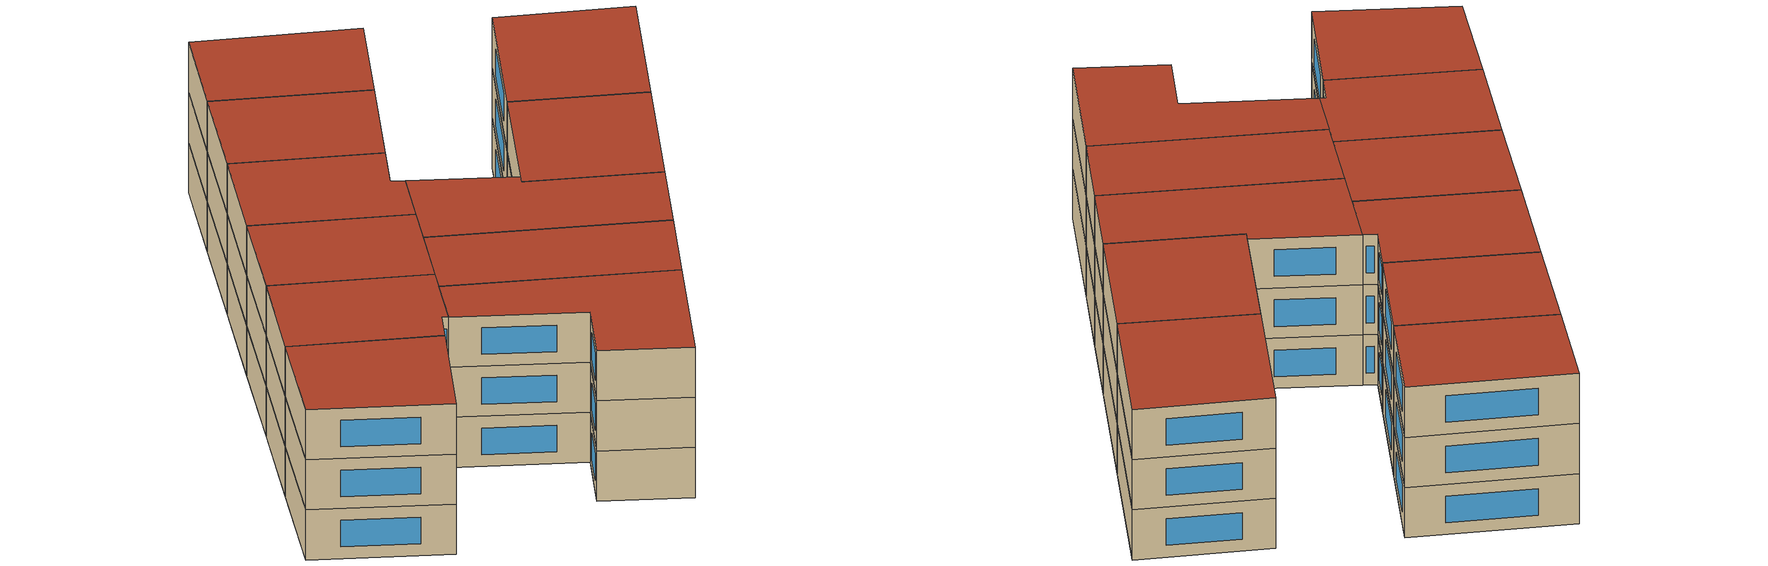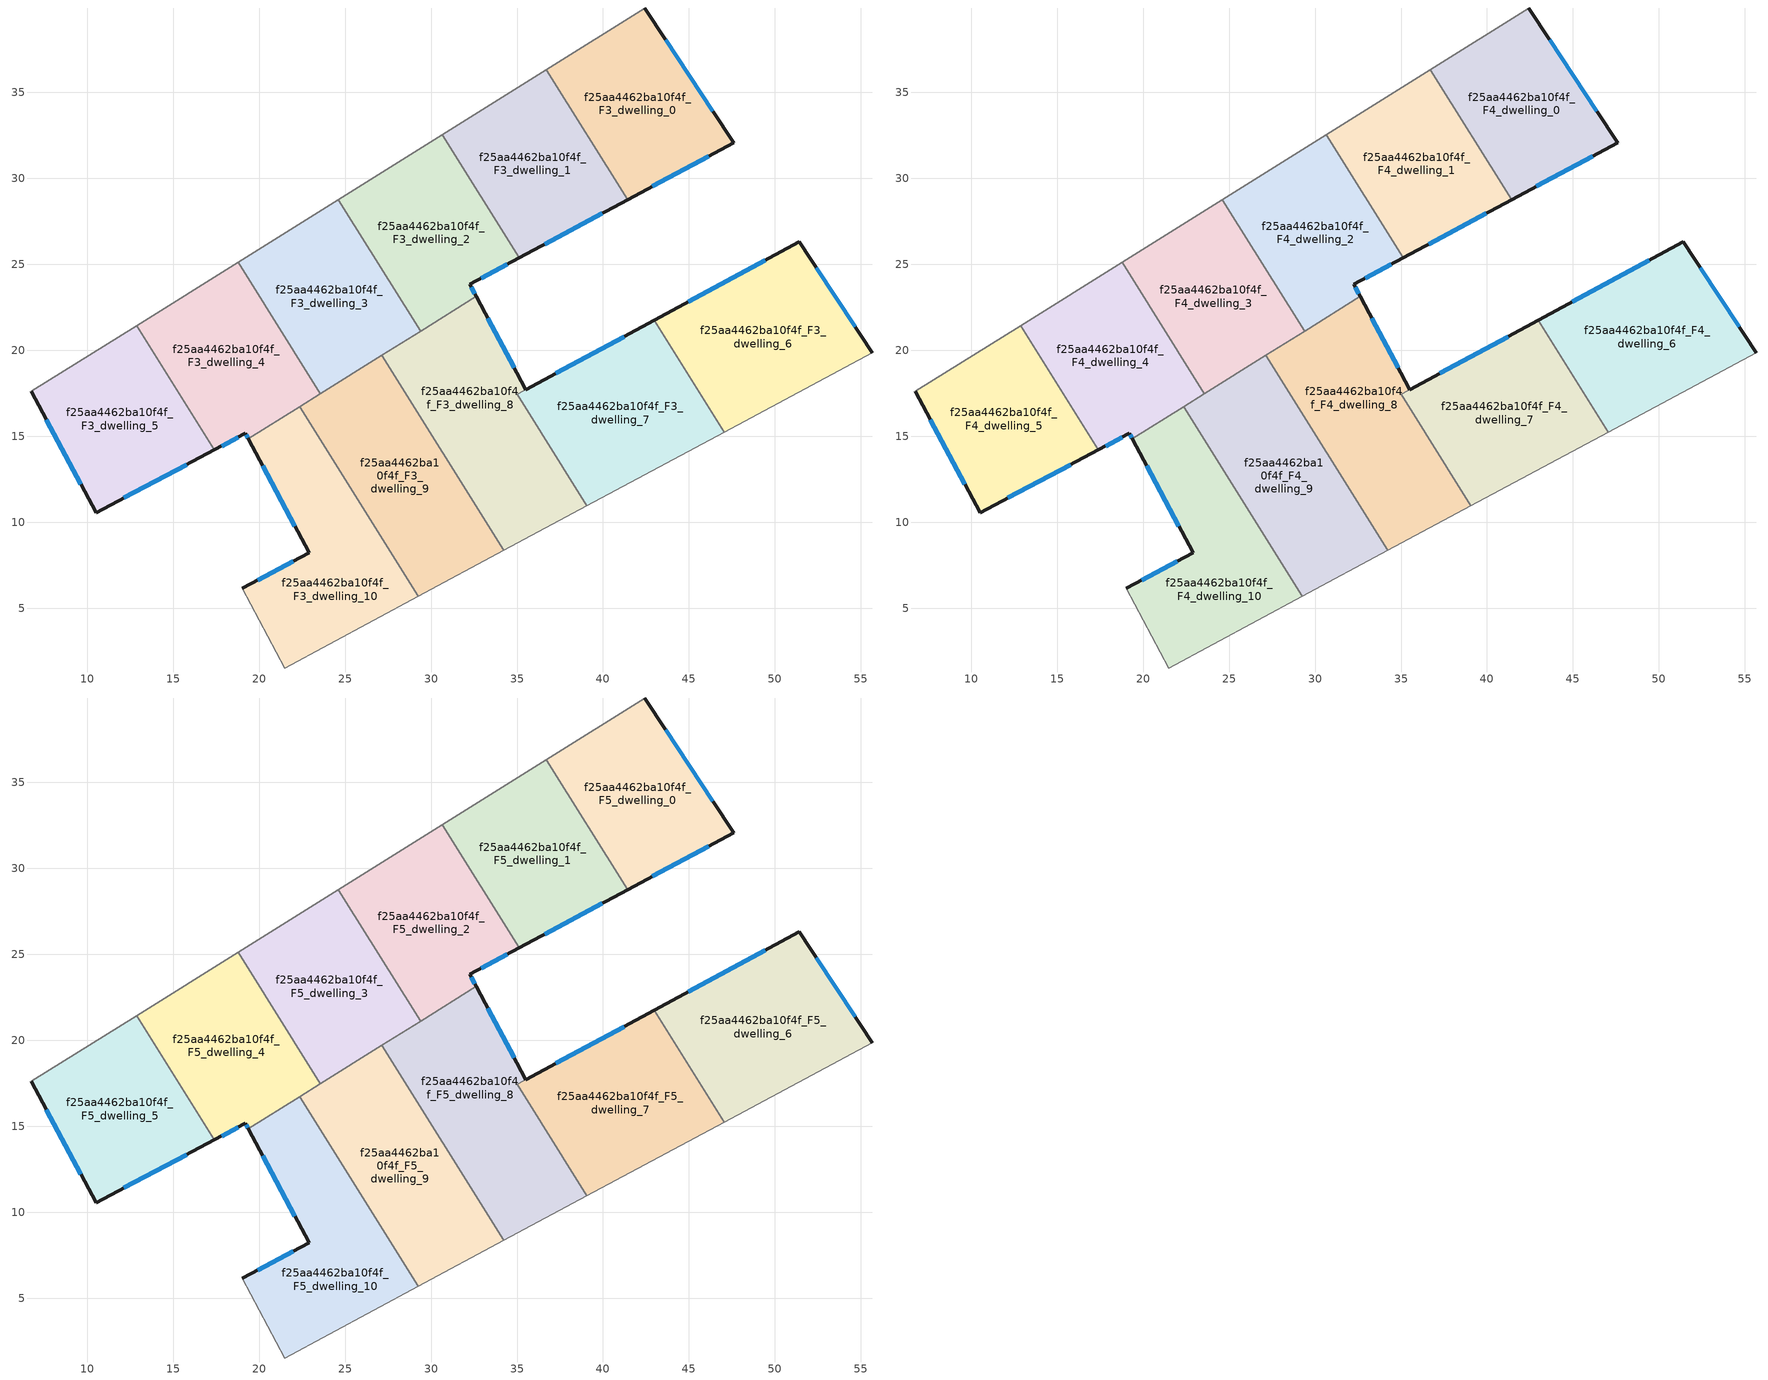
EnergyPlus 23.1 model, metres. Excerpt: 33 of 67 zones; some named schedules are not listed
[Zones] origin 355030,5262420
f25aa4462ba10f4f_F3_dwelling_0
 floor to f25aa4462ba10f4f_F2_dwelling_0 (EU_floor_Construction): 42.44,39.91 47.61,32.07 41.43,28.76 36.7,36.32 z9
 wall outside (EU_wall_Construction): 41.43,28.76 47.61,32.07 42.44,39.91 z9:12
 wall adiabatic (EU_wall_Construction): 42.44,39.91 36.7,36.32 z9:12
 wall to f25aa4462ba10f4f_F3_dwelling_1 (EU_wall_Construction): 36.7,36.32 41.43,28.76 z9:12
 window (EU_Window_Construction): 46.39,33.91 43.65,38.07 / 42.88,29.53 46.16,31.29 z9.7:11.3
f25aa4462ba10f4f_F3_dwelling_1
 floor to f25aa4462ba10f4f_F2_dwelling_1 (EU_floor_Construction): 36.7,36.32 41.43,28.76 35.12,25.38 30.65,32.54 z9
 wall outside (EU_wall_Construction): 35.12,25.38 41.43,28.76 z9:12
 wall to f25aa4462ba10f4f_F3_dwelling_2 (EU_wall_Construction): 30.65,32.54 35.12,25.38 z9:12
 wall adiabatic (EU_wall_Construction): 36.7,36.32 30.65,32.54 z9:12
 window (EU_Window_Construction): 36.6,26.17 39.95,27.96 z9.7:11.3
f25aa4462ba10f4f_F3_dwelling_10
 floor to f25aa4462ba10f4f_F2_dwelling_10 (EU_floor_Construction): 22.36,16.72 29.25,5.69 21.48,1.52 19.01,6.15 22.9,8.21 19.37,14.85 z9
 wall outside (EU_wall_Construction): 19.37,14.85 22.9,8.21 19.01,6.15 z9:12
 wall to f25aa4462ba10f4f_F3_dwelling_9 (EU_wall_Construction): 29.25,5.69 22.36,16.72 z9:12
 wall adiabatic (EU_wall_Construction): 19.01,6.15 21.48,1.52 29.25,5.69 z9:12
 wall to f25aa4462ba10f4f_F3_dwelling_4 (EU_wall_Construction): 22.36,16.72 19.37,14.85 z9:12
 window (EU_Window_Construction): 21.99,7.73 19.92,6.64 / 20.2,13.29 22.07,9.77 z9.7:11.3
f25aa4462ba10f4f_F3_dwelling_2
 floor to f25aa4462ba10f4f_F2_dwelling_2 (EU_floor_Construction): 30.65,32.54 35.12,25.38 32.24,23.84 32.62,23.13 29.39,21.12 24.61,28.77 z9
 wall outside (EU_wall_Construction): 32.62,23.13 32.24,23.84 35.12,25.38 z9:12
 wall to f25aa4462ba10f4f_F3_dwelling_3 (EU_wall_Construction): 24.61,28.77 29.39,21.12 z9:12
 wall adiabatic (EU_wall_Construction): 30.65,32.54 24.61,28.77 z9:12
 wall to f25aa4462ba10f4f_F3_dwelling_8 (EU_wall_Construction): 29.39,21.12 32.62,23.13 z9:12
 window (EU_Window_Construction): 32.53,23.3 32.33,23.67 / 32.92,24.2 34.44,25.02 z9.7:11.3
f25aa4462ba10f4f_F3_dwelling_3
 floor to f25aa4462ba10f4f_F2_dwelling_3 (EU_floor_Construction): 24.61,28.77 29.39,21.12 23.56,17.48 18.78,25.13 z9
 wall to f25aa4462ba10f4f_F3_dwelling_4 (EU_wall_Construction): 18.78,25.13 23.56,17.48 z9:12
 wall adiabatic (EU_wall_Construction): 24.61,28.77 18.78,25.13 z9:12
 wall to f25aa4462ba10f4f_F3_dwelling_9 (EU_wall_Construction): 23.56,17.48 27.13,19.7 z9:12
 wall to f25aa4462ba10f4f_F3_dwelling_8 (EU_wall_Construction): 27.13,19.7 29.39,21.12 z9:12
f25aa4462ba10f4f_F3_dwelling_4
 floor to f25aa4462ba10f4f_F2_dwelling_4 (EU_floor_Construction): 18.78,25.13 23.56,17.48 19.37,14.85 19.2,15.17 17.4,14.21 12.88,21.44 z9
 wall outside (EU_wall_Construction): 17.4,14.21 19.2,15.17 19.37,14.85 z9:12
 wall to f25aa4462ba10f4f_F3_dwelling_5 (EU_wall_Construction): 12.88,21.44 17.4,14.21 z9:12
 wall adiabatic (EU_wall_Construction): 18.78,25.13 12.88,21.44 z9:12
 wall to f25aa4462ba10f4f_F3_dwelling_9 (EU_wall_Construction): 22.36,16.72 23.56,17.48 z9:12
 window (EU_Window_Construction): 19.24,15.09 19.33,14.93 / 17.82,14.43 18.78,14.94 z9.7:11.3
f25aa4462ba10f4f_F3_dwelling_5
 floor to f25aa4462ba10f4f_F2_dwelling_5 (EU_floor_Construction): 12.88,21.44 17.4,14.21 10.51,10.55 6.74,17.61 z9
 wall outside (EU_wall_Construction): 6.74,17.61 10.51,10.55 17.4,14.21 z9:12
 wall adiabatic (EU_wall_Construction): 12.88,21.44 6.74,17.61 z9:12
 window (EU_Window_Construction): 12.13,11.41 15.78,13.35 / 7.63,15.95 9.63,12.21 z9.7:11.3
f25aa4462ba10f4f_F3_dwelling_6
 floor to f25aa4462ba10f4f_F2_dwelling_6 (EU_floor_Construction): 51.41,26.3 55.66,19.87 47.05,15.24 42.98,21.75 z9
 wall outside (EU_wall_Construction): 55.66,19.87 51.41,26.3 42.98,21.75 z9:12
 wall adiabatic (EU_wall_Construction): 47.05,15.24 55.66,19.87 z9:12
 wall to f25aa4462ba10f4f_F3_dwelling_7 (EU_wall_Construction): 42.99,21.74 47.05,15.24 z9:12
 window (EU_Window_Construction): 49.43,25.23 44.96,22.82 / 54.67,21.38 52.41,24.79 z9.7:11.3
f25aa4462ba10f4f_F3_dwelling_7
 floor to f25aa4462ba10f4f_F2_dwelling_7 (EU_floor_Construction): 42.99,21.74 47.05,15.24 39.05,10.95 35,17.43 z9
 wall to f25aa4462ba10f4f_F3_dwelling_8 (EU_wall_Construction): 42.99,21.74 35,17.43 39.05,10.95 z9:12
 wall adiabatic (EU_wall_Construction): 39.05,10.95 47.05,15.24 z9:12
f25aa4462ba10f4f_F3_dwelling_8
 floor to f25aa4462ba10f4f_F2_dwelling_8 (EU_floor_Construction): 32.62,23.13 35.51,17.71 35,17.43 39.05,10.95 34.22,8.36 27.13,19.7 z9
 wall outside (EU_wall_Construction): 35.51,17.71 32.62,23.13 / 35.51,17.71 42.98,21.75 z9:12
 wall adiabatic (EU_wall_Construction): 34.22,8.36 39.05,10.95 z9:12
 wall to f25aa4462ba10f4f_F3_dwelling_9 (EU_wall_Construction): 27.13,19.7 34.22,8.36 z9:12
 window (EU_Window_Construction): 34.83,18.98 33.3,21.86 / 37.27,18.66 41.23,20.8 z9.7:11.3
f25aa4462ba10f4f_F3_dwelling_9
 floor to f25aa4462ba10f4f_F2_dwelling_9 (EU_floor_Construction): 27.13,19.7 34.22,8.36 29.25,5.69 22.36,16.72 z9
 wall adiabatic (EU_wall_Construction): 29.25,5.69 34.22,8.36 z9:12
f25aa4462ba10f4f_F4_dwelling_0
 floor to f25aa4462ba10f4f_F3_dwelling_0 (EU_floor_Construction): 42.44,39.91 47.61,32.07 41.43,28.76 36.7,36.32 z12
 wall outside (EU_wall_Construction): 41.43,28.76 47.61,32.07 42.44,39.91 z12:15
 wall adiabatic (EU_wall_Construction): 42.44,39.91 36.7,36.32 z12:15
 wall to f25aa4462ba10f4f_F4_dwelling_1 (EU_wall_Construction): 36.7,36.32 41.43,28.76 z12:15
 window (EU_Window_Construction): 46.39,33.91 43.65,38.07 / 42.88,29.53 46.16,31.29 z12.7:14.3
f25aa4462ba10f4f_F4_dwelling_1
 floor to f25aa4462ba10f4f_F3_dwelling_1 (EU_floor_Construction): 36.7,36.32 41.43,28.76 35.12,25.38 30.65,32.54 z12
 wall outside (EU_wall_Construction): 35.12,25.38 41.43,28.76 z12:15
 wall to f25aa4462ba10f4f_F4_dwelling_2 (EU_wall_Construction): 30.65,32.54 35.12,25.38 z12:15
 wall adiabatic (EU_wall_Construction): 36.7,36.32 30.65,32.54 z12:15
 window (EU_Window_Construction): 36.6,26.17 39.95,27.96 z12.7:14.3
f25aa4462ba10f4f_F4_dwelling_10
 floor to f25aa4462ba10f4f_F3_dwelling_10 (EU_floor_Construction): 22.36,16.72 29.25,5.69 21.48,1.52 19.01,6.15 22.9,8.21 19.37,14.85 z12
 wall outside (EU_wall_Construction): 19.37,14.85 22.9,8.21 19.01,6.15 z12:15
 wall to f25aa4462ba10f4f_F4_dwelling_9 (EU_wall_Construction): 29.25,5.69 22.36,16.72 z12:15
 wall adiabatic (EU_wall_Construction): 19.01,6.15 21.48,1.52 29.25,5.69 z12:15
 wall to f25aa4462ba10f4f_F4_dwelling_4 (EU_wall_Construction): 22.36,16.72 19.37,14.85 z12:15
 window (EU_Window_Construction): 21.99,7.73 19.92,6.64 / 20.2,13.29 22.07,9.77 z12.7:14.3
f25aa4462ba10f4f_F4_dwelling_2
 floor to f25aa4462ba10f4f_F3_dwelling_2 (EU_floor_Construction): 30.65,32.54 35.12,25.38 32.24,23.84 32.62,23.13 29.39,21.12 24.61,28.77 z12
 wall outside (EU_wall_Construction): 32.62,23.13 32.24,23.84 35.12,25.38 z12:15
 wall to f25aa4462ba10f4f_F4_dwelling_3 (EU_wall_Construction): 24.61,28.77 29.39,21.12 z12:15
 wall adiabatic (EU_wall_Construction): 30.65,32.54 24.61,28.77 z12:15
 wall to f25aa4462ba10f4f_F4_dwelling_8 (EU_wall_Construction): 29.39,21.12 32.62,23.13 z12:15
 window (EU_Window_Construction): 32.53,23.3 32.33,23.67 / 32.92,24.2 34.44,25.02 z12.7:14.3
f25aa4462ba10f4f_F4_dwelling_3
 floor to f25aa4462ba10f4f_F3_dwelling_3 (EU_floor_Construction): 24.61,28.77 29.39,21.12 23.56,17.48 18.78,25.13 z12
 wall to f25aa4462ba10f4f_F4_dwelling_4 (EU_wall_Construction): 18.78,25.13 23.56,17.48 z12:15
 wall adiabatic (EU_wall_Construction): 24.61,28.77 18.78,25.13 z12:15
 wall to f25aa4462ba10f4f_F4_dwelling_9 (EU_wall_Construction): 23.56,17.48 27.13,19.7 z12:15
 wall to f25aa4462ba10f4f_F4_dwelling_8 (EU_wall_Construction): 27.13,19.7 29.39,21.12 z12:15
f25aa4462ba10f4f_F4_dwelling_4
 floor to f25aa4462ba10f4f_F3_dwelling_4 (EU_floor_Construction): 18.78,25.13 23.56,17.48 19.37,14.85 19.2,15.17 17.4,14.21 12.88,21.44 z12
 wall outside (EU_wall_Construction): 17.4,14.21 19.2,15.17 19.37,14.85 z12:15
 wall to f25aa4462ba10f4f_F4_dwelling_5 (EU_wall_Construction): 12.88,21.44 17.4,14.21 z12:15
 wall adiabatic (EU_wall_Construction): 18.78,25.13 12.88,21.44 z12:15
 wall to f25aa4462ba10f4f_F4_dwelling_9 (EU_wall_Construction): 22.36,16.72 23.56,17.48 z12:15
 window (EU_Window_Construction): 19.24,15.09 19.33,14.93 / 17.82,14.43 18.78,14.94 z12.7:14.3
f25aa4462ba10f4f_F4_dwelling_5
 floor to f25aa4462ba10f4f_F3_dwelling_5 (EU_floor_Construction): 12.88,21.44 17.4,14.21 10.51,10.55 6.74,17.61 z12
 wall outside (EU_wall_Construction): 6.74,17.61 10.51,10.55 17.4,14.21 z12:15
 wall adiabatic (EU_wall_Construction): 12.88,21.44 6.74,17.61 z12:15
 window (EU_Window_Construction): 12.13,11.41 15.78,13.35 / 7.63,15.95 9.63,12.21 z12.7:14.3
f25aa4462ba10f4f_F4_dwelling_6
 floor to f25aa4462ba10f4f_F3_dwelling_6 (EU_floor_Construction): 51.41,26.3 55.66,19.87 47.05,15.24 42.98,21.75 z12
 wall outside (EU_wall_Construction): 55.66,19.87 51.41,26.3 42.98,21.75 z12:15
 wall adiabatic (EU_wall_Construction): 47.05,15.24 55.66,19.87 z12:15
 wall to f25aa4462ba10f4f_F4_dwelling_7 (EU_wall_Construction): 42.99,21.74 47.05,15.24 z12:15
 window (EU_Window_Construction): 49.43,25.23 44.96,22.82 / 54.67,21.38 52.41,24.79 z12.7:14.3
f25aa4462ba10f4f_F4_dwelling_7
 floor to f25aa4462ba10f4f_F3_dwelling_7 (EU_floor_Construction): 42.99,21.74 47.05,15.24 39.05,10.95 35,17.43 z12
 wall to f25aa4462ba10f4f_F4_dwelling_8 (EU_wall_Construction): 42.99,21.74 35,17.43 39.05,10.95 z12:15
 wall adiabatic (EU_wall_Construction): 39.05,10.95 47.05,15.24 z12:15
f25aa4462ba10f4f_F4_dwelling_8
 floor to f25aa4462ba10f4f_F3_dwelling_8 (EU_floor_Construction): 32.62,23.13 35.51,17.71 35,17.43 39.05,10.95 34.22,8.36 27.13,19.7 z12
 wall outside (EU_wall_Construction): 35.51,17.71 32.62,23.13 / 35.51,17.71 42.98,21.75 z12:15
 wall adiabatic (EU_wall_Construction): 34.22,8.36 39.05,10.95 z12:15
 wall to f25aa4462ba10f4f_F4_dwelling_9 (EU_wall_Construction): 27.13,19.7 34.22,8.36 z12:15
 window (EU_Window_Construction): 34.83,18.98 33.3,21.86 / 37.27,18.66 41.23,20.8 z12.7:14.3
f25aa4462ba10f4f_F4_dwelling_9
 floor to f25aa4462ba10f4f_F3_dwelling_9 (EU_floor_Construction): 27.13,19.7 34.22,8.36 29.25,5.69 22.36,16.72 z12
 wall adiabatic (EU_wall_Construction): 29.25,5.69 34.22,8.36 z12:15
f25aa4462ba10f4f_F5_dwelling_0
 floor to f25aa4462ba10f4f_F4_dwelling_0 (EU_floor_Construction): 42.44,39.91 47.61,32.07 41.43,28.76 36.7,36.32 z15
 wall outside (EU_wall_Construction): 41.43,28.76 47.61,32.07 42.44,39.91 z15:18
 wall adiabatic (EU_wall_Construction): 42.44,39.91 36.7,36.32 z15:18
 wall to f25aa4462ba10f4f_F5_dwelling_1 (EU_wall_Construction): 36.7,36.32 41.43,28.76 z15:18
 window (EU_Window_Construction): 46.39,33.91 43.65,38.07 / 42.88,29.53 46.16,31.29 z15.7:17.3
 roof outside (EU_roof_Construction): 47.61,32.07 42.44,39.91 36.7,36.32 41.43,28.76 z18
f25aa4462ba10f4f_F5_dwelling_1
 floor to f25aa4462ba10f4f_F4_dwelling_1 (EU_floor_Construction): 36.7,36.32 41.43,28.76 35.12,25.38 30.65,32.54 z15
 wall outside (EU_wall_Construction): 35.12,25.38 41.43,28.76 z15:18
 wall to f25aa4462ba10f4f_F5_dwelling_2 (EU_wall_Construction): 30.65,32.54 35.12,25.38 z15:18
 wall adiabatic (EU_wall_Construction): 36.7,36.32 30.65,32.54 z15:18
 window (EU_Window_Construction): 36.6,26.17 39.95,27.96 z15.7:17.3
 roof outside (EU_roof_Construction): 41.43,28.76 36.7,36.32 30.65,32.54 35.12,25.38 z18
f25aa4462ba10f4f_F5_dwelling_10
 floor to f25aa4462ba10f4f_F4_dwelling_10 (EU_floor_Construction): 22.36,16.72 29.25,5.69 21.48,1.52 19.01,6.15 22.9,8.21 19.37,14.85 z15
 wall outside (EU_wall_Construction): 19.37,14.85 22.9,8.21 19.01,6.15 z15:18
 wall to f25aa4462ba10f4f_F5_dwelling_9 (EU_wall_Construction): 29.25,5.69 22.36,16.72 z15:18
 wall adiabatic (EU_wall_Construction): 19.01,6.15 21.48,1.52 29.25,5.69 z15:18
 wall to f25aa4462ba10f4f_F5_dwelling_4 (EU_wall_Construction): 22.36,16.72 19.37,14.85 z15:18
 window (EU_Window_Construction): 21.99,7.73 19.92,6.64 / 20.2,13.29 22.07,9.77 z15.7:17.3
 roof outside (EU_roof_Construction): 29.25,5.69 22.36,16.72 19.37,14.85 22.9,8.21 19.01,6.15 21.48,1.52 z18
f25aa4462ba10f4f_F5_dwelling_2
 floor to f25aa4462ba10f4f_F4_dwelling_2 (EU_floor_Construction): 30.65,32.54 35.12,25.38 32.24,23.84 32.62,23.13 29.39,21.12 24.61,28.77 z15
 wall outside (EU_wall_Construction): 32.62,23.13 32.24,23.84 35.12,25.38 z15:18
 wall to f25aa4462ba10f4f_F5_dwelling_3 (EU_wall_Construction): 24.61,28.77 29.39,21.12 z15:18
 wall adiabatic (EU_wall_Construction): 30.65,32.54 24.61,28.77 z15:18
 wall to f25aa4462ba10f4f_F5_dwelling_8 (EU_wall_Construction): 29.39,21.12 32.62,23.13 z15:18
 window (EU_Window_Construction): 32.53,23.3 32.33,23.67 / 32.92,24.2 34.44,25.02 z15.7:17.3
 roof outside (EU_roof_Construction): 32.62,23.13 32.24,23.84 35.12,25.38 30.65,32.54 24.61,28.77 29.39,21.12 z18
f25aa4462ba10f4f_F5_dwelling_3
 floor to f25aa4462ba10f4f_F4_dwelling_3 (EU_floor_Construction): 24.61,28.77 29.39,21.12 23.56,17.48 18.78,25.13 z15
 wall to f25aa4462ba10f4f_F5_dwelling_4 (EU_wall_Construction): 18.78,25.13 23.56,17.48 z15:18
 wall adiabatic (EU_wall_Construction): 24.61,28.77 18.78,25.13 z15:18
 wall to f25aa4462ba10f4f_F5_dwelling_9 (EU_wall_Construction): 23.56,17.48 27.13,19.7 z15:18
 wall to f25aa4462ba10f4f_F5_dwelling_8 (EU_wall_Construction): 27.13,19.7 29.39,21.12 z15:18
 roof outside (EU_roof_Construction): 29.39,21.12 24.61,28.77 18.78,25.13 23.56,17.48 z18
f25aa4462ba10f4f_F5_dwelling_4
 floor to f25aa4462ba10f4f_F4_dwelling_4 (EU_floor_Construction): 18.78,25.13 23.56,17.48 19.37,14.85 19.2,15.17 17.4,14.21 12.88,21.44 z15
 wall outside (EU_wall_Construction): 17.4,14.21 19.2,15.17 19.37,14.85 z15:18
 wall to f25aa4462ba10f4f_F5_dwelling_5 (EU_wall_Construction): 12.88,21.44 17.4,14.21 z15:18
 wall adiabatic (EU_wall_Construction): 18.78,25.13 12.88,21.44 z15:18
 wall to f25aa4462ba10f4f_F5_dwelling_9 (EU_wall_Construction): 22.36,16.72 23.56,17.48 z15:18
 window (EU_Window_Construction): 19.24,15.09 19.33,14.93 / 17.82,14.43 18.78,14.94 z15.7:17.3
 roof outside (EU_roof_Construction): 23.56,17.48 18.78,25.13 12.88,21.44 17.4,14.21 19.2,15.17 19.37,14.85 z18
f25aa4462ba10f4f_F5_dwelling_5
 floor to f25aa4462ba10f4f_F4_dwelling_5 (EU_floor_Construction): 12.88,21.44 17.4,14.21 10.51,10.55 6.74,17.61 z15
 wall outside (EU_wall_Construction): 6.74,17.61 10.51,10.55 17.4,14.21 z15:18
 wall adiabatic (EU_wall_Construction): 12.88,21.44 6.74,17.61 z15:18
 window (EU_Window_Construction): 12.13,11.41 15.78,13.35 / 7.63,15.95 9.63,12.21 z15.7:17.3
 roof outside (EU_roof_Construction): 17.4,14.21 12.88,21.44 6.74,17.61 10.51,10.55 z18
f25aa4462ba10f4f_F5_dwelling_6
 floor to f25aa4462ba10f4f_F4_dwelling_6 (EU_floor_Construction): 51.41,26.3 55.66,19.87 47.05,15.24 42.98,21.75 z15
 wall outside (EU_wall_Construction): 55.66,19.87 51.41,26.3 42.98,21.75 z15:18
 wall adiabatic (EU_wall_Construction): 47.05,15.24 55.66,19.87 z15:18
 wall to f25aa4462ba10f4f_F5_dwelling_7 (EU_wall_Construction): 42.99,21.74 47.05,15.24 z15:18
 window (EU_Window_Construction): 49.43,25.23 44.96,22.82 / 54.67,21.38 52.41,24.79 z15.7:17.3
 roof outside (EU_roof_Construction): 55.66,19.87 51.41,26.3 42.98,21.75 47.05,15.24 z18
f25aa4462ba10f4f_F5_dwelling_7
 floor to f25aa4462ba10f4f_F4_dwelling_7 (EU_floor_Construction): 42.99,21.74 47.05,15.24 39.05,10.95 35,17.43 z15
 wall to f25aa4462ba10f4f_F5_dwelling_8 (EU_wall_Construction): 42.99,21.74 35,17.43 39.05,10.95 z15:18
 wall adiabatic (EU_wall_Construction): 39.05,10.95 47.05,15.24 z15:18
 roof outside (EU_roof_Construction): 47.05,15.24 42.99,21.74 35,17.43 39.05,10.95 z18
f25aa4462ba10f4f_F5_dwelling_8
 floor to f25aa4462ba10f4f_F4_dwelling_8 (EU_floor_Construction): 32.62,23.13 35.51,17.71 35,17.43 39.05,10.95 34.22,8.36 27.13,19.7 z15
 wall outside (EU_wall_Construction): 35.51,17.71 32.62,23.13 / 35.51,17.71 42.98,21.75 z15:18
 wall adiabatic (EU_wall_Construction): 34.22,8.36 39.05,10.95 z15:18
 wall to f25aa4462ba10f4f_F5_dwelling_9 (EU_wall_Construction): 27.13,19.7 34.22,8.36 z15:18
 window (EU_Window_Construction): 34.83,18.98 33.3,21.86 / 37.27,18.66 41.23,20.8 z15.7:17.3
 roof outside (EU_roof_Construction): 39.05,10.95 35,17.43 35.51,17.71 32.62,23.13 27.13,19.7 34.22,8.36 z18
f25aa4462ba10f4f_F5_dwelling_9
 floor to f25aa4462ba10f4f_F4_dwelling_9 (EU_floor_Construction): 27.13,19.7 34.22,8.36 29.25,5.69 22.36,16.72 z15
 wall adiabatic (EU_wall_Construction): 29.25,5.69 34.22,8.36 z15:18
 roof outside (EU_roof_Construction): 34.22,8.36 27.13,19.7 22.36,16.72 29.25,5.69 z18
[Building]
EU S2 Campaign: North Axis=0; Terrain=City; Solar Distribution=FullExterior
[Site:Location]
Budapest.Ferenc.Liszt.Intl.AP: Latitude=47.437; Longitude=19.256; Time Zone=1; Elevation=185
[SizingPeriod:WeatherFileDays]
AnnualSizingPeriod: Begin Month=1; Begin Day of Month=1; End Month=12; End Day of Month=31; Day of Week for Start Day=Monday; Use Weather File Daylight Saving Period=No; Use Weather File Rain and Snow Indicators=No
[MATERIAL]
EU_InternalMass_Material: Roughness=MediumRough; Thickness=0.1; Conductivity=1; Density=1800; Specific Heat=900; Thermal Absorptance=0.9; Solar Absorptance=0.7; Visible Absorptance=0.7
[MATERIAL:NOMASS] Roughness=MediumRough; Thermal Absorptance=0.9; Solar Absorptance=0.7; Visible Absorptance=0.7
Name | Thermal Resistance
EU_wall_NoMass | 0.832559
EU_roof_NoMass | 1.39638
EU_floor_NoMass | 0.872794
[WINDOWMATERIAL:SIMPLEGLAZINGSYSTEM]
EU_Window_SimpleGlazing: UFactor=2.79869; Solar Heat Gain Coefficient=0.75; Visible Transmittance=0.75
[CONSTRUCTION]
EU_wall_Construction: EU_wall_NoMass
EU_roof_Construction: EU_roof_NoMass
EU_floor_Construction: EU_floor_NoMass
EU_Window_Construction: EU_Window_SimpleGlazing
EU_InternalMass_Construction: EU_InternalMass_Material
[ZONE] Type=1; Multiplier=1; Ceiling Height=autocalculate; Floor Area=autocalculate; Part of Total Floor Area=Yes
Name | Volume
f25aa4462ba10f4f_F3_dwelling_0; f25aa4462ba10f4f_F4_dwelling_0; f25aa4462ba10f4f_F5_dwelling_0 | 188.988
f25aa4462ba10f4f_F3_dwelling_1; f25aa4462ba10f4f_F4_dwelling_1; f25aa4462ba10f4f_F5_dwelling_1 | 185.958
f25aa4462ba10f4f_F3_dwelling_10; f25aa4462ba10f4f_F4_dwelling_10; f25aa4462ba10f4f_F5_dwelling_10 | 222.561
f25aa4462ba10f4f_F3_dwelling_2; f25aa4462ba10f4f_F4_dwelling_2; f25aa4462ba10f4f_F5_dwelling_2 | 185.966
f25aa4462ba10f4f_F3_dwelling_3; f25aa4462ba10f4f_F4_dwelling_3; f25aa4462ba10f4f_F5_dwelling_3 | 185.974
f25aa4462ba10f4f_F3_dwelling_4; f25aa4462ba10f4f_F4_dwelling_4; f25aa4462ba10f4f_F5_dwelling_4 | 185.986
f25aa4462ba10f4f_F3_dwelling_5; f25aa4462ba10f4f_F4_dwelling_5; f25aa4462ba10f4f_F5_dwelling_5 | 185.971
f25aa4462ba10f4f_F3_dwelling_6; f25aa4462ba10f4f_F4_dwelling_6; f25aa4462ba10f4f_F5_dwelling_6 | 222.564
f25aa4462ba10f4f_F3_dwelling_7; f25aa4462ba10f4f_F4_dwelling_7; f25aa4462ba10f4f_F5_dwelling_7 | 207.942
f25aa4462ba10f4f_F3_dwelling_8; f25aa4462ba10f4f_F4_dwelling_8; f25aa4462ba10f4f_F5_dwelling_8 | 237.103
f25aa4462ba10f4f_F3_dwelling_9; f25aa4462ba10f4f_F4_dwelling_9; f25aa4462ba10f4f_F5_dwelling_9 | 222.538
[INTERNALMASS] Construction=EU_InternalMass_Construction
Name | Zone or ZoneList | Surface Area
f25aa4462ba10f4f_F3_dwelling_0_EU_InternalMass | f25aa4462ba10f4f_F3_dwelling_0 | 62.9961
f25aa4462ba10f4f_F3_dwelling_1_EU_InternalMass | f25aa4462ba10f4f_F3_dwelling_1 | 61.9863
f25aa4462ba10f4f_F3_dwelling_2_EU_InternalMass | f25aa4462ba10f4f_F3_dwelling_2 | 61.9886
f25aa4462ba10f4f_F3_dwelling_3_EU_InternalMass | f25aa4462ba10f4f_F3_dwelling_3 | 61.9916
f25aa4462ba10f4f_F3_dwelling_4_EU_InternalMass | f25aa4462ba10f4f_F3_dwelling_4 | 61.9953
f25aa4462ba10f4f_F3_dwelling_5_EU_InternalMass | f25aa4462ba10f4f_F3_dwelling_5 | 61.9903
f25aa4462ba10f4f_F3_dwelling_6_EU_InternalMass | f25aa4462ba10f4f_F3_dwelling_6 | 74.188
f25aa4462ba10f4f_F3_dwelling_7_EU_InternalMass | f25aa4462ba10f4f_F3_dwelling_7 | 69.3404
f25aa4462ba10f4f_F3_dwelling_8_EU_InternalMass | f25aa4462ba10f4f_F3_dwelling_8 | 79.0354
f25aa4462ba10f4f_F3_dwelling_9_EU_InternalMass | f25aa4462ba10f4f_F3_dwelling_9 | 74.1795
f25aa4462ba10f4f_F3_dwelling_10_EU_InternalMass | f25aa4462ba10f4f_F3_dwelling_10 | 74.1869
f25aa4462ba10f4f_F4_dwelling_0_EU_InternalMass | f25aa4462ba10f4f_F4_dwelling_0 | 62.9961
f25aa4462ba10f4f_F4_dwelling_1_EU_InternalMass | f25aa4462ba10f4f_F4_dwelling_1 | 61.9863
f25aa4462ba10f4f_F4_dwelling_2_EU_InternalMass | f25aa4462ba10f4f_F4_dwelling_2 | 61.9886
f25aa4462ba10f4f_F4_dwelling_3_EU_InternalMass | f25aa4462ba10f4f_F4_dwelling_3 | 61.9916
f25aa4462ba10f4f_F4_dwelling_4_EU_InternalMass | f25aa4462ba10f4f_F4_dwelling_4 | 61.9953
f25aa4462ba10f4f_F4_dwelling_5_EU_InternalMass | f25aa4462ba10f4f_F4_dwelling_5 | 61.9903
f25aa4462ba10f4f_F4_dwelling_6_EU_InternalMass | f25aa4462ba10f4f_F4_dwelling_6 | 74.188
f25aa4462ba10f4f_F4_dwelling_7_EU_InternalMass | f25aa4462ba10f4f_F4_dwelling_7 | 69.3404
f25aa4462ba10f4f_F4_dwelling_8_EU_InternalMass | f25aa4462ba10f4f_F4_dwelling_8 | 79.0354
f25aa4462ba10f4f_F4_dwelling_9_EU_InternalMass | f25aa4462ba10f4f_F4_dwelling_9 | 74.1795
f25aa4462ba10f4f_F4_dwelling_10_EU_InternalMass | f25aa4462ba10f4f_F4_dwelling_10 | 74.1869
f25aa4462ba10f4f_F5_dwelling_0_EU_InternalMass | f25aa4462ba10f4f_F5_dwelling_0 | 62.9961
f25aa4462ba10f4f_F5_dwelling_1_EU_InternalMass | f25aa4462ba10f4f_F5_dwelling_1 | 61.9863
f25aa4462ba10f4f_F5_dwelling_2_EU_InternalMass | f25aa4462ba10f4f_F5_dwelling_2 | 61.9886
f25aa4462ba10f4f_F5_dwelling_3_EU_InternalMass | f25aa4462ba10f4f_F5_dwelling_3 | 61.9916
f25aa4462ba10f4f_F5_dwelling_4_EU_InternalMass | f25aa4462ba10f4f_F5_dwelling_4 | 61.9953
f25aa4462ba10f4f_F5_dwelling_5_EU_InternalMass | f25aa4462ba10f4f_F5_dwelling_5 | 61.9903
f25aa4462ba10f4f_F5_dwelling_6_EU_InternalMass | f25aa4462ba10f4f_F5_dwelling_6 | 74.188
f25aa4462ba10f4f_F5_dwelling_7_EU_InternalMass | f25aa4462ba10f4f_F5_dwelling_7 | 69.3404
f25aa4462ba10f4f_F5_dwelling_8_EU_InternalMass | f25aa4462ba10f4f_F5_dwelling_8 | 79.0354
f25aa4462ba10f4f_F5_dwelling_9_EU_InternalMass | f25aa4462ba10f4f_F5_dwelling_9 | 74.1795
f25aa4462ba10f4f_F5_dwelling_10_EU_InternalMass | f25aa4462ba10f4f_F5_dwelling_10 | 74.1869
[OTHEREQUIPMENT] Fuel Type=Electricity; Design Level Calculation Method=Watts/Area; Power per Zone Floor Area=1; Fraction Latent=0; Fraction Radiant=0; Fraction Lost=0; Carbon Dioxide Generation Rate=0; EndUse Subcategory=EU_Step8_InternalGains
Name | Zone or ZoneList or Space or SpaceList | Schedule
EU_Step8_InternalGain_f25aa4462ba10f4f_F3_dwelling_0_f000 | f25aa4462ba10f4f_F3_dwelling_0 | EU_Step8_GainSchedule_f25aa4462ba10f4f_F3_dwelling_0_f000
EU_Step8_InternalGain_f25aa4462ba10f4f_F3_dwelling_1_f000 | f25aa4462ba10f4f_F3_dwelling_1 | EU_Step8_GainSchedule_f25aa4462ba10f4f_F3_dwelling_1_f000
EU_Step8_InternalGain_f25aa4462ba10f4f_F3_dwelling_2_f000 | f25aa4462ba10f4f_F3_dwelling_2 | EU_Step8_GainSchedule_f25aa4462ba10f4f_F3_dwelling_2_f000
EU_Step8_InternalGain_f25aa4462ba10f4f_F3_dwelling_3_f000 | f25aa4462ba10f4f_F3_dwelling_3 | EU_Step8_GainSchedule_f25aa4462ba10f4f_F3_dwelling_3_f000
EU_Step8_InternalGain_f25aa4462ba10f4f_F3_dwelling_4_f000 | f25aa4462ba10f4f_F3_dwelling_4 | EU_Step8_GainSchedule_f25aa4462ba10f4f_F3_dwelling_4_f000
EU_Step8_InternalGain_f25aa4462ba10f4f_F3_dwelling_5_f000 | f25aa4462ba10f4f_F3_dwelling_5 | EU_Step8_GainSchedule_f25aa4462ba10f4f_F3_dwelling_5_f000
EU_Step8_InternalGain_f25aa4462ba10f4f_F3_dwelling_6_f000 | f25aa4462ba10f4f_F3_dwelling_6 | EU_Step8_GainSchedule_f25aa4462ba10f4f_F3_dwelling_6_f000
EU_Step8_InternalGain_f25aa4462ba10f4f_F3_dwelling_7_f000 | f25aa4462ba10f4f_F3_dwelling_7 | EU_Step8_GainSchedule_f25aa4462ba10f4f_F3_dwelling_7_f000
EU_Step8_InternalGain_f25aa4462ba10f4f_F3_dwelling_8_f000 | f25aa4462ba10f4f_F3_dwelling_8 | EU_Step8_GainSchedule_f25aa4462ba10f4f_F3_dwelling_8_f000
EU_Step8_InternalGain_f25aa4462ba10f4f_F3_dwelling_9_f000 | f25aa4462ba10f4f_F3_dwelling_9 | EU_Step8_GainSchedule_f25aa4462ba10f4f_F3_dwelling_9_f000
EU_Step8_InternalGain_f25aa4462ba10f4f_F3_dwelling_10_f000 | f25aa4462ba10f4f_F3_dwelling_10 | EU_Step8_GainSchedule_f25aa4462ba10f4f_F3_dwelling_10_f000
EU_Step8_InternalGain_f25aa4462ba10f4f_F4_dwelling_0_f000 | f25aa4462ba10f4f_F4_dwelling_0 | EU_Step8_GainSchedule_f25aa4462ba10f4f_F4_dwelling_0_f000
EU_Step8_InternalGain_f25aa4462ba10f4f_F4_dwelling_1_f000 | f25aa4462ba10f4f_F4_dwelling_1 | EU_Step8_GainSchedule_f25aa4462ba10f4f_F4_dwelling_1_f000
EU_Step8_InternalGain_f25aa4462ba10f4f_F4_dwelling_2_f000 | f25aa4462ba10f4f_F4_dwelling_2 | EU_Step8_GainSchedule_f25aa4462ba10f4f_F4_dwelling_2_f000
EU_Step8_InternalGain_f25aa4462ba10f4f_F4_dwelling_3_f000 | f25aa4462ba10f4f_F4_dwelling_3 | EU_Step8_GainSchedule_f25aa4462ba10f4f_F4_dwelling_3_f000
EU_Step8_InternalGain_f25aa4462ba10f4f_F4_dwelling_4_f000 | f25aa4462ba10f4f_F4_dwelling_4 | EU_Step8_GainSchedule_f25aa4462ba10f4f_F4_dwelling_4_f000
EU_Step8_InternalGain_f25aa4462ba10f4f_F4_dwelling_5_f000 | f25aa4462ba10f4f_F4_dwelling_5 | EU_Step8_GainSchedule_f25aa4462ba10f4f_F4_dwelling_5_f000
EU_Step8_InternalGain_f25aa4462ba10f4f_F4_dwelling_6_f000 | f25aa4462ba10f4f_F4_dwelling_6 | EU_Step8_GainSchedule_f25aa4462ba10f4f_F4_dwelling_6_f000
EU_Step8_InternalGain_f25aa4462ba10f4f_F4_dwelling_7_f000 | f25aa4462ba10f4f_F4_dwelling_7 | EU_Step8_GainSchedule_f25aa4462ba10f4f_F4_dwelling_7_f000
EU_Step8_InternalGain_f25aa4462ba10f4f_F4_dwelling_8_f000 | f25aa4462ba10f4f_F4_dwelling_8 | EU_Step8_GainSchedule_f25aa4462ba10f4f_F4_dwelling_8_f000
EU_Step8_InternalGain_f25aa4462ba10f4f_F4_dwelling_9_f000 | f25aa4462ba10f4f_F4_dwelling_9 | EU_Step8_GainSchedule_f25aa4462ba10f4f_F4_dwelling_9_f000
EU_Step8_InternalGain_f25aa4462ba10f4f_F4_dwelling_10_f000 | f25aa4462ba10f4f_F4_dwelling_10 | EU_Step8_GainSchedule_f25aa4462ba10f4f_F4_dwelling_10_f000
EU_Step8_InternalGain_f25aa4462ba10f4f_F5_dwelling_0_f000 | f25aa4462ba10f4f_F5_dwelling_0 | EU_Step8_GainSchedule_f25aa4462ba10f4f_F5_dwelling_0_f000
EU_Step8_InternalGain_f25aa4462ba10f4f_F5_dwelling_1_f000 | f25aa4462ba10f4f_F5_dwelling_1 | EU_Step8_GainSchedule_f25aa4462ba10f4f_F5_dwelling_1_f000
EU_Step8_InternalGain_f25aa4462ba10f4f_F5_dwelling_2_f000 | f25aa4462ba10f4f_F5_dwelling_2 | EU_Step8_GainSchedule_f25aa4462ba10f4f_F5_dwelling_2_f000
EU_Step8_InternalGain_f25aa4462ba10f4f_F5_dwelling_3_f000 | f25aa4462ba10f4f_F5_dwelling_3 | EU_Step8_GainSchedule_f25aa4462ba10f4f_F5_dwelling_3_f000
EU_Step8_InternalGain_f25aa4462ba10f4f_F5_dwelling_4_f000 | f25aa4462ba10f4f_F5_dwelling_4 | EU_Step8_GainSchedule_f25aa4462ba10f4f_F5_dwelling_4_f000
EU_Step8_InternalGain_f25aa4462ba10f4f_F5_dwelling_5_f000 | f25aa4462ba10f4f_F5_dwelling_5 | EU_Step8_GainSchedule_f25aa4462ba10f4f_F5_dwelling_5_f000
EU_Step8_InternalGain_f25aa4462ba10f4f_F5_dwelling_6_f000 | f25aa4462ba10f4f_F5_dwelling_6 | EU_Step8_GainSchedule_f25aa4462ba10f4f_F5_dwelling_6_f000
EU_Step8_InternalGain_f25aa4462ba10f4f_F5_dwelling_7_f000 | f25aa4462ba10f4f_F5_dwelling_7 | EU_Step8_GainSchedule_f25aa4462ba10f4f_F5_dwelling_7_f000
EU_Step8_InternalGain_f25aa4462ba10f4f_F5_dwelling_8_f000 | f25aa4462ba10f4f_F5_dwelling_8 | EU_Step8_GainSchedule_f25aa4462ba10f4f_F5_dwelling_8_f000
EU_Step8_InternalGain_f25aa4462ba10f4f_F5_dwelling_9_f000 | f25aa4462ba10f4f_F5_dwelling_9 | EU_Step8_GainSchedule_f25aa4462ba10f4f_F5_dwelling_9_f000
EU_Step8_InternalGain_f25aa4462ba10f4f_F5_dwelling_10_f000 | f25aa4462ba10f4f_F5_dwelling_10 | EU_Step8_GainSchedule_f25aa4462ba10f4f_F5_dwelling_10_f000
[ZONEVENTILATION:DESIGNFLOWRATE] Schedule=EU_AlwaysOn; Design Flow Rate Calculation Method=AirChanges/Hour; Air Changes per Hour=0.475469; Ventilation Type=Natural; Fan Pressure Rise=0; Fan Total Efficiency=1; Constant Term Coefficient=1; Temperature Term Coefficient=0; Velocity Term Coefficient=0; Velocity Squared Term Coefficient=0; Minimum Indoor Temperature=-100; Maximum Indoor Temperature=100; Delta Temperature=-100; Minimum Outdoor Temperature=-100; Maximum Outdoor Temperature=100; Maximum Wind Speed=40
Name | Zone or ZoneList or Space or SpaceList
EU_ConstantAir_f25aa4462ba10f4f_F3_dwelling_0 | f25aa4462ba10f4f_F3_dwelling_0
EU_ConstantAir_f25aa4462ba10f4f_F3_dwelling_1 | f25aa4462ba10f4f_F3_dwelling_1
EU_ConstantAir_f25aa4462ba10f4f_F3_dwelling_2 | f25aa4462ba10f4f_F3_dwelling_2
EU_ConstantAir_f25aa4462ba10f4f_F3_dwelling_3 | f25aa4462ba10f4f_F3_dwelling_3
EU_ConstantAir_f25aa4462ba10f4f_F3_dwelling_4 | f25aa4462ba10f4f_F3_dwelling_4
EU_ConstantAir_f25aa4462ba10f4f_F3_dwelling_5 | f25aa4462ba10f4f_F3_dwelling_5
EU_ConstantAir_f25aa4462ba10f4f_F3_dwelling_6 | f25aa4462ba10f4f_F3_dwelling_6
EU_ConstantAir_f25aa4462ba10f4f_F3_dwelling_7 | f25aa4462ba10f4f_F3_dwelling_7
EU_ConstantAir_f25aa4462ba10f4f_F3_dwelling_8 | f25aa4462ba10f4f_F3_dwelling_8
EU_ConstantAir_f25aa4462ba10f4f_F3_dwelling_9 | f25aa4462ba10f4f_F3_dwelling_9
EU_ConstantAir_f25aa4462ba10f4f_F3_dwelling_10 | f25aa4462ba10f4f_F3_dwelling_10
EU_ConstantAir_f25aa4462ba10f4f_F4_dwelling_0 | f25aa4462ba10f4f_F4_dwelling_0
EU_ConstantAir_f25aa4462ba10f4f_F4_dwelling_1 | f25aa4462ba10f4f_F4_dwelling_1
EU_ConstantAir_f25aa4462ba10f4f_F4_dwelling_2 | f25aa4462ba10f4f_F4_dwelling_2
EU_ConstantAir_f25aa4462ba10f4f_F4_dwelling_3 | f25aa4462ba10f4f_F4_dwelling_3
EU_ConstantAir_f25aa4462ba10f4f_F4_dwelling_4 | f25aa4462ba10f4f_F4_dwelling_4
EU_ConstantAir_f25aa4462ba10f4f_F4_dwelling_5 | f25aa4462ba10f4f_F4_dwelling_5
EU_ConstantAir_f25aa4462ba10f4f_F4_dwelling_6 | f25aa4462ba10f4f_F4_dwelling_6
EU_ConstantAir_f25aa4462ba10f4f_F4_dwelling_7 | f25aa4462ba10f4f_F4_dwelling_7
EU_ConstantAir_f25aa4462ba10f4f_F4_dwelling_8 | f25aa4462ba10f4f_F4_dwelling_8
EU_ConstantAir_f25aa4462ba10f4f_F4_dwelling_9 | f25aa4462ba10f4f_F4_dwelling_9
EU_ConstantAir_f25aa4462ba10f4f_F4_dwelling_10 | f25aa4462ba10f4f_F4_dwelling_10
EU_ConstantAir_f25aa4462ba10f4f_F5_dwelling_0 | f25aa4462ba10f4f_F5_dwelling_0
EU_ConstantAir_f25aa4462ba10f4f_F5_dwelling_1 | f25aa4462ba10f4f_F5_dwelling_1
EU_ConstantAir_f25aa4462ba10f4f_F5_dwelling_2 | f25aa4462ba10f4f_F5_dwelling_2
EU_ConstantAir_f25aa4462ba10f4f_F5_dwelling_3 | f25aa4462ba10f4f_F5_dwelling_3
EU_ConstantAir_f25aa4462ba10f4f_F5_dwelling_4 | f25aa4462ba10f4f_F5_dwelling_4
EU_ConstantAir_f25aa4462ba10f4f_F5_dwelling_5 | f25aa4462ba10f4f_F5_dwelling_5
EU_ConstantAir_f25aa4462ba10f4f_F5_dwelling_6 | f25aa4462ba10f4f_F5_dwelling_6
EU_ConstantAir_f25aa4462ba10f4f_F5_dwelling_7 | f25aa4462ba10f4f_F5_dwelling_7
EU_ConstantAir_f25aa4462ba10f4f_F5_dwelling_8 | f25aa4462ba10f4f_F5_dwelling_8
EU_ConstantAir_f25aa4462ba10f4f_F5_dwelling_9 | f25aa4462ba10f4f_F5_dwelling_9
EU_ConstantAir_f25aa4462ba10f4f_F5_dwelling_10 | f25aa4462ba10f4f_F5_dwelling_10
[HVACTEMPLATE:ZONE:IDEALLOADSAIRSYSTEM] System Availability Schedule=EU_AlwaysOn; Maximum Heating Supply Air Temperature=50; Minimum Cooling Supply Air Temperature=13; Maximum Heating Supply Air Humidity Ratio=0.0156; Minimum Cooling Supply Air Humidity Ratio=0.0077; Heating Limit=NoLimit; Cooling Limit=NoLimit; Heating Availability Schedule=EU_AlwaysOn; Cooling Availability Schedule=EU_CoolingOff; Dehumidification Control Type=ConstantSensibleHeatRatio; Cooling Sensible Heat Ratio=0.7; Dehumidification Setpoint=60; Humidification Control Type=None; Humidification Setpoint=30; Outdoor Air Method=None; Outdoor Air Flow Rate per Person=0.00944; Outdoor Air Flow Rate per Zone Floor Area=0; Outdoor Air Flow Rate per Zone=0; Demand Controlled Ventilation Type=None; Outdoor Air Economizer Type=NoEconomizer; Heat Recovery Type=None; Sensible Heat Recovery Effectiveness=0.7; Latent Heat Recovery Effectiveness=0.65
Name | Template Thermostat
f25aa4462ba10f4f_F3_dwelling_0 | EU_HeatOnly_f25aa4462ba10f4f_F3_dwelling_0
f25aa4462ba10f4f_F3_dwelling_1 | EU_HeatOnly_f25aa4462ba10f4f_F3_dwelling_1
f25aa4462ba10f4f_F3_dwelling_2 | EU_HeatOnly_f25aa4462ba10f4f_F3_dwelling_2
f25aa4462ba10f4f_F3_dwelling_3 | EU_HeatOnly_f25aa4462ba10f4f_F3_dwelling_3
f25aa4462ba10f4f_F3_dwelling_4 | EU_HeatOnly_f25aa4462ba10f4f_F3_dwelling_4
f25aa4462ba10f4f_F3_dwelling_5 | EU_HeatOnly_f25aa4462ba10f4f_F3_dwelling_5
f25aa4462ba10f4f_F3_dwelling_6 | EU_HeatOnly_f25aa4462ba10f4f_F3_dwelling_6
f25aa4462ba10f4f_F3_dwelling_7 | EU_HeatOnly_f25aa4462ba10f4f_F3_dwelling_7
f25aa4462ba10f4f_F3_dwelling_8 | EU_HeatOnly_f25aa4462ba10f4f_F3_dwelling_8
f25aa4462ba10f4f_F3_dwelling_9 | EU_HeatOnly_f25aa4462ba10f4f_F3_dwelling_9
f25aa4462ba10f4f_F3_dwelling_10 | EU_HeatOnly_f25aa4462ba10f4f_F3_dwelling_10
f25aa4462ba10f4f_F4_dwelling_0 | EU_HeatOnly_f25aa4462ba10f4f_F4_dwelling_0
f25aa4462ba10f4f_F4_dwelling_1 | EU_HeatOnly_f25aa4462ba10f4f_F4_dwelling_1
f25aa4462ba10f4f_F4_dwelling_2 | EU_HeatOnly_f25aa4462ba10f4f_F4_dwelling_2
f25aa4462ba10f4f_F4_dwelling_3 | EU_HeatOnly_f25aa4462ba10f4f_F4_dwelling_3
f25aa4462ba10f4f_F4_dwelling_4 | EU_HeatOnly_f25aa4462ba10f4f_F4_dwelling_4
f25aa4462ba10f4f_F4_dwelling_5 | EU_HeatOnly_f25aa4462ba10f4f_F4_dwelling_5
f25aa4462ba10f4f_F4_dwelling_6 | EU_HeatOnly_f25aa4462ba10f4f_F4_dwelling_6
f25aa4462ba10f4f_F4_dwelling_7 | EU_HeatOnly_f25aa4462ba10f4f_F4_dwelling_7
f25aa4462ba10f4f_F4_dwelling_8 | EU_HeatOnly_f25aa4462ba10f4f_F4_dwelling_8
f25aa4462ba10f4f_F4_dwelling_9 | EU_HeatOnly_f25aa4462ba10f4f_F4_dwelling_9
f25aa4462ba10f4f_F4_dwelling_10 | EU_HeatOnly_f25aa4462ba10f4f_F4_dwelling_10
f25aa4462ba10f4f_F5_dwelling_0 | EU_HeatOnly_f25aa4462ba10f4f_F5_dwelling_0
f25aa4462ba10f4f_F5_dwelling_1 | EU_HeatOnly_f25aa4462ba10f4f_F5_dwelling_1
f25aa4462ba10f4f_F5_dwelling_2 | EU_HeatOnly_f25aa4462ba10f4f_F5_dwelling_2
f25aa4462ba10f4f_F5_dwelling_3 | EU_HeatOnly_f25aa4462ba10f4f_F5_dwelling_3
f25aa4462ba10f4f_F5_dwelling_4 | EU_HeatOnly_f25aa4462ba10f4f_F5_dwelling_4
f25aa4462ba10f4f_F5_dwelling_5 | EU_HeatOnly_f25aa4462ba10f4f_F5_dwelling_5
f25aa4462ba10f4f_F5_dwelling_6 | EU_HeatOnly_f25aa4462ba10f4f_F5_dwelling_6
f25aa4462ba10f4f_F5_dwelling_7 | EU_HeatOnly_f25aa4462ba10f4f_F5_dwelling_7
f25aa4462ba10f4f_F5_dwelling_8 | EU_HeatOnly_f25aa4462ba10f4f_F5_dwelling_8
f25aa4462ba10f4f_F5_dwelling_9 | EU_HeatOnly_f25aa4462ba10f4f_F5_dwelling_9
f25aa4462ba10f4f_F5_dwelling_10 | EU_HeatOnly_f25aa4462ba10f4f_F5_dwelling_10
[SIZING:ZONE] Zone Cooling Design Supply Air Temperature Input Method=SupplyAirTemperature; Zone Cooling Design Supply Air Temperature=13; Zone Heating Design Supply Air Temperature Input Method=SupplyAirTemperature; Zone Heating Design Supply Air Temperature=50; Zone Cooling Design Supply Air Humidity Ratio=0.008; Zone Heating Design Supply Air Humidity Ratio=0.008; Cooling Design Air Flow Method=DesignDay; Cooling Design Air Flow Rate=0; Cooling Minimum Air Flow per Zone Floor Area=0.000762; Cooling Minimum Air Flow=0; Cooling Minimum Air Flow Fraction=0.2; Heating Design Air Flow Method=DesignDay; Heating Design Air Flow Rate=0; Heating Maximum Air Flow per Zone Floor Area=0.002032; Heating Maximum Air Flow=0.141576; Heating Maximum Air Flow Fraction=0.3; Account for Dedicated Outdoor Air System=No; Dedicated Outdoor Air System Control Strategy=NeutralSupplyAir; Dedicated Outdoor Air Low Setpoint Temperature for Design=autosize; Dedicated Outdoor Air High Setpoint Temperature for Design=autosize; Zone Load Sizing Method=Sensible Load Only No Latent Load; Zone Latent Cooling Design Supply Air Humidity Ratio Input Method=HumidityRatioDifference; Zone Cooling Design Supply Air Humidity Ratio Difference=0.005; Zone Latent Heating Design Supply Air Humidity Ratio Input Method=HumidityRatioDifference; Zone Humidification Design Supply Air Humidity Ratio Difference=0.005
f25aa4462ba10f4f_F3_dwelling_0; f25aa4462ba10f4f_F3_dwelling_1; f25aa4462ba10f4f_F3_dwelling_2; f25aa4462ba10f4f_F3_dwelling_3; f25aa4462ba10f4f_F3_dwelling_4; f25aa4462ba10f4f_F3_dwelling_5; f25aa4462ba10f4f_F3_dwelling_6; f25aa4462ba10f4f_F3_dwelling_7; f25aa4462ba10f4f_F3_dwelling_8; f25aa4462ba10f4f_F3_dwelling_9; f25aa4462ba10f4f_F3_dwelling_10; f25aa4462ba10f4f_F4_dwelling_0; f25aa4462ba10f4f_F4_dwelling_1; f25aa4462ba10f4f_F4_dwelling_2; f25aa4462ba10f4f_F4_dwelling_3; f25aa4462ba10f4f_F4_dwelling_4; f25aa4462ba10f4f_F4_dwelling_5; f25aa4462ba10f4f_F4_dwelling_6; f25aa4462ba10f4f_F4_dwelling_7; f25aa4462ba10f4f_F4_dwelling_8; f25aa4462ba10f4f_F4_dwelling_9; f25aa4462ba10f4f_F4_dwelling_10; f25aa4462ba10f4f_F5_dwelling_0; f25aa4462ba10f4f_F5_dwelling_1; f25aa4462ba10f4f_F5_dwelling_2; f25aa4462ba10f4f_F5_dwelling_3; f25aa4462ba10f4f_F5_dwelling_4; f25aa4462ba10f4f_F5_dwelling_5; f25aa4462ba10f4f_F5_dwelling_6; f25aa4462ba10f4f_F5_dwelling_7; f25aa4462ba10f4f_F5_dwelling_8; f25aa4462ba10f4f_F5_dwelling_9; f25aa4462ba10f4f_F5_dwelling_10
[SCHEDULE:FILE] Column Number=1; Rows to Skip at Top=0; Number of Hours of Data=8760; Column Separator=Comma; Interpolate to Timestep=No; Minutes per Item=60; Adjust Schedule for Daylight Savings=Yes
Name | File
EU_Step8_GainSchedule_f25aa4462ba10f4f_F3_dwelling_0_f000 | ../../schedules/f25aa4462ba10f4f/f25aa4462ba10f4f_F3_dwelling_0_f000_gain.csv
EU_Step8_GainSchedule_f25aa4462ba10f4f_F3_dwelling_1_f000 | ../../schedules/f25aa4462ba10f4f/f25aa4462ba10f4f_F3_dwelling_1_f000_gain.csv
EU_Step8_GainSchedule_f25aa4462ba10f4f_F3_dwelling_2_f000 | ../../schedules/f25aa4462ba10f4f/f25aa4462ba10f4f_F3_dwelling_2_f000_gain.csv
EU_Step8_GainSchedule_f25aa4462ba10f4f_F3_dwelling_3_f000 | ../../schedules/f25aa4462ba10f4f/f25aa4462ba10f4f_F3_dwelling_3_f000_gain.csv
EU_Step8_GainSchedule_f25aa4462ba10f4f_F3_dwelling_4_f000 | ../../schedules/f25aa4462ba10f4f/f25aa4462ba10f4f_F3_dwelling_4_f000_gain.csv
EU_Step8_GainSchedule_f25aa4462ba10f4f_F3_dwelling_5_f000 | ../../schedules/f25aa4462ba10f4f/f25aa4462ba10f4f_F3_dwelling_5_f000_gain.csv
EU_Step8_GainSchedule_f25aa4462ba10f4f_F3_dwelling_6_f000 | ../../schedules/f25aa4462ba10f4f/f25aa4462ba10f4f_F3_dwelling_6_f000_gain.csv
EU_Step8_GainSchedule_f25aa4462ba10f4f_F3_dwelling_7_f000 | ../../schedules/f25aa4462ba10f4f/f25aa4462ba10f4f_F3_dwelling_7_f000_gain.csv
EU_Step8_GainSchedule_f25aa4462ba10f4f_F3_dwelling_8_f000 | ../../schedules/f25aa4462ba10f4f/f25aa4462ba10f4f_F3_dwelling_8_f000_gain.csv
EU_Step8_GainSchedule_f25aa4462ba10f4f_F3_dwelling_9_f000 | ../../schedules/f25aa4462ba10f4f/f25aa4462ba10f4f_F3_dwelling_9_f000_gain.csv
EU_Step8_GainSchedule_f25aa4462ba10f4f_F3_dwelling_10_f000 | ../../schedules/f25aa4462ba10f4f/f25aa4462ba10f4f_F3_dwelling_10_f000_gain.csv
EU_Step8_GainSchedule_f25aa4462ba10f4f_F4_dwelling_0_f000 | ../../schedules/f25aa4462ba10f4f/f25aa4462ba10f4f_F4_dwelling_0_f000_gain.csv
EU_Step8_GainSchedule_f25aa4462ba10f4f_F4_dwelling_1_f000 | ../../schedules/f25aa4462ba10f4f/f25aa4462ba10f4f_F4_dwelling_1_f000_gain.csv
EU_Step8_GainSchedule_f25aa4462ba10f4f_F4_dwelling_2_f000 | ../../schedules/f25aa4462ba10f4f/f25aa4462ba10f4f_F4_dwelling_2_f000_gain.csv
EU_Step8_GainSchedule_f25aa4462ba10f4f_F4_dwelling_3_f000 | ../../schedules/f25aa4462ba10f4f/f25aa4462ba10f4f_F4_dwelling_3_f000_gain.csv
EU_Step8_GainSchedule_f25aa4462ba10f4f_F4_dwelling_4_f000 | ../../schedules/f25aa4462ba10f4f/f25aa4462ba10f4f_F4_dwelling_4_f000_gain.csv
EU_Step8_GainSchedule_f25aa4462ba10f4f_F4_dwelling_5_f000 | ../../schedules/f25aa4462ba10f4f/f25aa4462ba10f4f_F4_dwelling_5_f000_gain.csv
EU_Step8_GainSchedule_f25aa4462ba10f4f_F4_dwelling_6_f000 | ../../schedules/f25aa4462ba10f4f/f25aa4462ba10f4f_F4_dwelling_6_f000_gain.csv
EU_Step8_GainSchedule_f25aa4462ba10f4f_F4_dwelling_7_f000 | ../../schedules/f25aa4462ba10f4f/f25aa4462ba10f4f_F4_dwelling_7_f000_gain.csv
EU_Step8_GainSchedule_f25aa4462ba10f4f_F4_dwelling_8_f000 | ../../schedules/f25aa4462ba10f4f/f25aa4462ba10f4f_F4_dwelling_8_f000_gain.csv
EU_Step8_GainSchedule_f25aa4462ba10f4f_F4_dwelling_9_f000 | ../../schedules/f25aa4462ba10f4f/f25aa4462ba10f4f_F4_dwelling_9_f000_gain.csv
EU_Step8_GainSchedule_f25aa4462ba10f4f_F4_dwelling_10_f000 | ../../schedules/f25aa4462ba10f4f/f25aa4462ba10f4f_F4_dwelling_10_f000_gain.csv
EU_Step8_GainSchedule_f25aa4462ba10f4f_F5_dwelling_0_f000 | ../../schedules/f25aa4462ba10f4f/f25aa4462ba10f4f_F5_dwelling_0_f000_gain.csv
